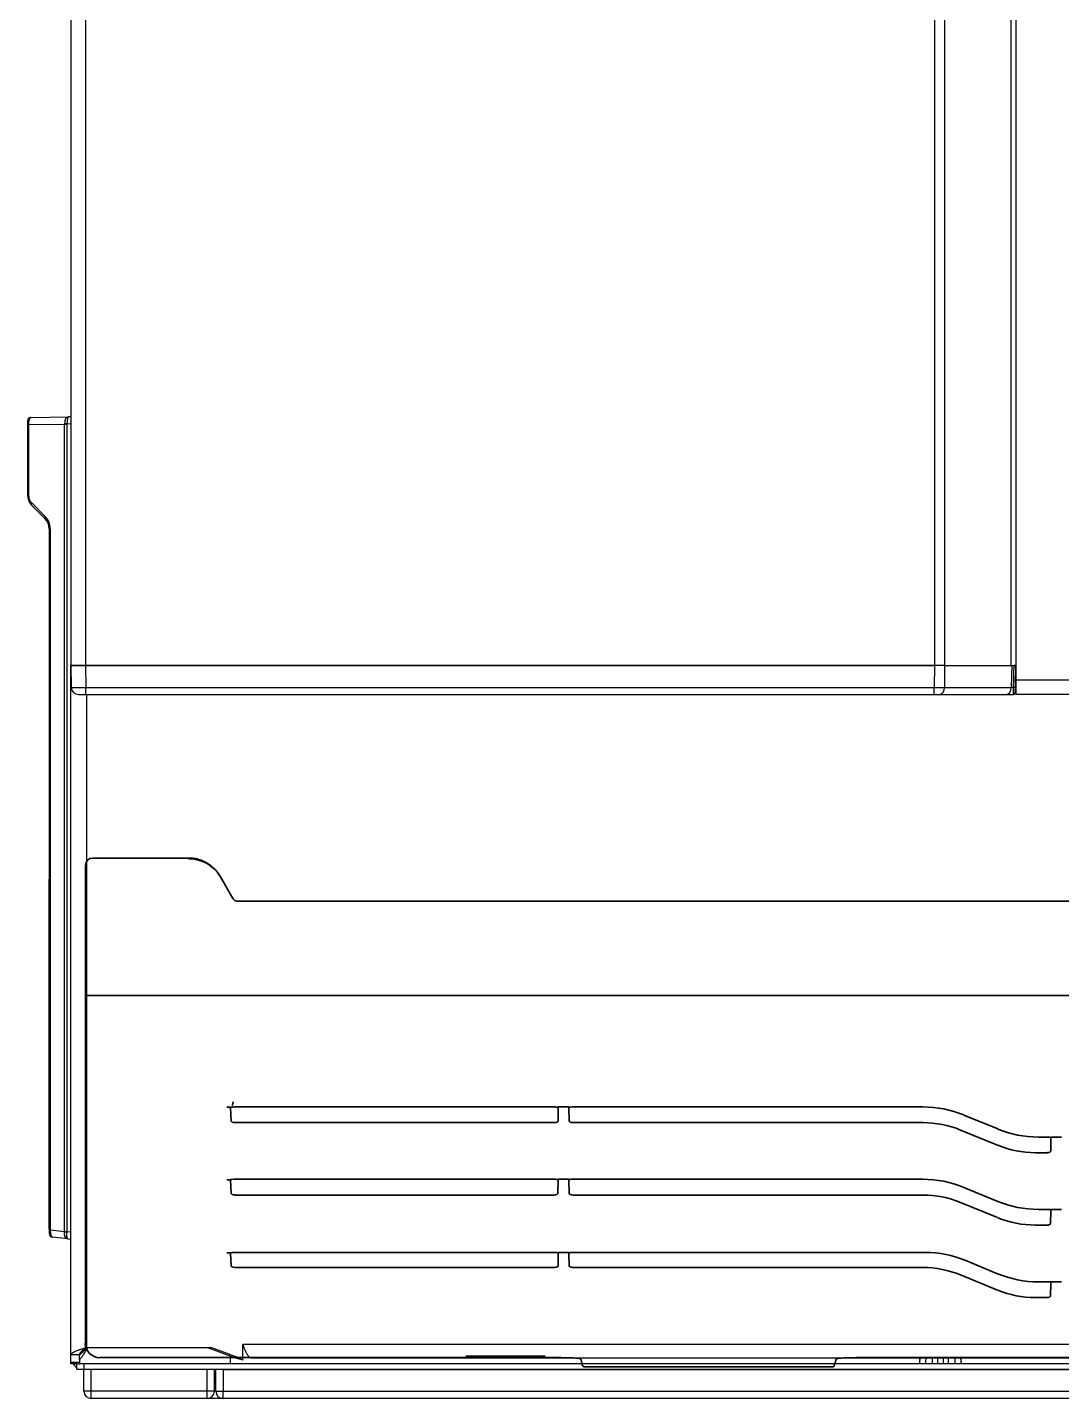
# Model space of a CAD drawing. Header units: millimetres. Extents: x -36 to 4467, y 2 to 3322.
# Drawn here: x 2487.3 to 2630, y 1397.3 to 1586.6 of the extents above; entities that cross this region are included whole.
import ezdxf

# ---------------------------------------------------------------- set-up
doc = ezdxf.new("R2010")
doc.units = ezdxf.units.MM
doc.layers.add('1', color=7, linetype='Continuous', true_color=0xffffff)

# ---------------------------------------------------------------- blocks, each defined once
blk = doc.blocks.new('A$C651F1E96')
at = {"layer": '1', "color": 7, "linetype": 'Continuous', "lineweight": 35}
for p, q in [((-283.68, 68.96), (-297, 68.96)), ((-298, 67.96), (-298, 2)), ((-279.44, 66.5), (-279.37, 66.38)), ((-279.37, 66.38), (-277.64, 63.38)), ((-276.85, 63), (-276.51, 63)), ((-276.51, 63), (-230.44, 63)), ((-230.03, 63), (-230.44, 63)), ((-215.97, 63), (-230.03, 63)), ((-215.56, 63), (-215.97, 63)), ((-215.56, 63), (-80.44, 63)), ((-298, 50), (-295.97, 50)), ((-295.97, 50), (-290.15, 50)), ((-290.15, 50), (-281.68, 50)), ((-281.68, 50), (281.68, 50)), ((-277.97, 34.56), (-277.97, 34.61)), ((-277.97, 34.51), (-277.97, 34.56)), ((-277.97, 34.51), (-277.87, 32.67)), ((-233.23, 34.61), (-277.51, 34.61)), ((-232.74, 34.48), (-232.76, 32.68)), ((-232.74, 34.61), (-232.74, 34.54)), ((-231.26, 34.61), (-232.74, 34.61)), ((-231.26, 34.61), (-231.26, 34.54)), ((-231.26, 34.48), (-231.24, 32.68)), ((-182.4, 34.61), (-230.77, 34.61)), ((-277.37, 32.45), (-233.28, 32.45)), ((-230.72, 32.45), (-182.38, 32.45)), ((-172.08, 31.57), (-176.78, 33.5)), ((-177.21, 31.43), (-172.09, 29.33)), ((-165.23, 30.46), (-166.46, 30.46)), ((-164.74, 30.32), (-164.76, 28.53)), ((-164.74, 30.46), (-164.74, 30.39)), ((-163.26, 30.46), (-164.74, 30.46)), ((-166.92, 28.3), (-165.28, 28.3)), ((-277.96, 24.58), (-277.97, 24.62)), ((-233.22, 24.62), (-277.52, 24.62)), ((-232.73, 24.62), (-232.74, 24.56)), ((-231.28, 24.62), (-232.73, 24.62)), ((-231.27, 24.62), (-231.26, 24.56)), ((-182.4, 24.62), (-230.78, 24.62)), ((-277.96, 24.53), (-277.96, 24.58)), ((-277.96, 24.53), (-277.87, 22.68)), ((-232.73, 24.49), (-232.79, 22.69)), ((-231.21, 22.69), (-231.27, 24.49)), ((-172.08, 21.58), (-176.78, 23.51)), ((-277.37, 22.45), (-233.3, 22.45)), ((-230.7, 22.45), (-182.38, 22.45)), ((-177.21, 21.43), (-172.09, 19.33)), ((-165.22, 20.47), (-166.46, 20.47)), ((-164.73, 20.33), (-164.79, 18.54)), ((-164.74, 20.4), (-164.73, 20.47)), ((-163.28, 20.47), (-164.73, 20.47)), ((-166.92, 18.3), (-165.3, 18.3)), ((-277.96, 14.48), (-277.97, 14.52)), ((-277.96, 14.43), (-277.96, 14.48)), ((-277.96, 14.43), (-277.87, 12.68)), ((-233.22, 14.52), (-277.52, 14.52)), ((-232.73, 14.39), (-232.76, 12.69)), ((-232.73, 14.52), (-232.73, 14.46)), ((-231.27, 14.52), (-232.73, 14.52)), ((-231.27, 14.52), (-231.27, 14.46)), ((-231.27, 14.39), (-231.24, 12.69)), ((-182.12, 14.52), (-230.78, 14.52)), ((-172.09, 11.59), (-176.48, 13.4)), ((-277.37, 12.45), (-233.27, 12.45)), ((-230.73, 12.45), (-182.38, 12.45)), ((-177.21, 11.43), (-172.09, 9.33)), ((-165.22, 10.47), (-166.45, 10.47)), ((-164.73, 10.33), (-164.79, 8.54)), ((-164.74, 10.4), (-164.73, 10.47)), ((-163.28, 10.47), (-164.73, 10.47)), ((-166.92, 8.3), (-165.3, 8.3)), ((-232.93, 0), (-296, 0)), ((-245.45, 0.19), (-245.45, 0.19)), ((-245, 0.2), (-235, 0.2)), ((-245, 0.2), (-245, 0.2)), ((191.07, 0), (-191.07, 0)), ((-229.7, -0.14), (-229.97, -0.09)), ((-229.26, -1.25), (-194.74, -1.25)), ((-194.3, -0.14), (-194.03, -0.09))]:
    blk.add_line(p, q, dxfattribs=at)
blk.add_arc((-276.85, 64), 1, 210, 270, dxfattribs=at)
for centre, major_axis, ratio, start_param, end_param in [((-296.96, 67.96), (-0.963, 0.399), 0.951833, 5.087939, 6.657521), ((-283.7, 63.87), (-1.67, 4.72), 0.998432, 4.896226, 5.943775), ((-297.97, 67.96), (0, 1), 0.03492, 1.534675, 1.570797), ((-283.77, 64), (-2.5, 4.33), 0.999188, 4.712389, 5.104893), ((-277.51, 34.52), (0.5, 0), 0.176327, 1.570796, 2.738186), ((-233.23, 34.52), (0.5, 0), 0.176327, 0.226155, 1.570796), ((-233.23, 46.85), (-0.5, 12.68), 0.000687, 3.363459, 3.38527), ((-230.77, 34.52), (0.5, 0), 0.176327, 1.570796, 2.915438), ((-230.77, 46.85), (0.5, 12.68), 0.000687, 2.897915, 2.919726), ((-182.48, 19.38), (-2.65, -15.01), 0.984346, 2.92914, 3.313447), ((-277.38, 32.68), (-0.495, 0.004), 0.445837, 0.027339, 1.59033), ((-233.29, 33.01), (-0.041, 0.558), 0.893933, 3.075234, 3.186834), ((-233.26, 32.68), (0.501, 0.007), 0.445019, 4.784381, 6.270987), ((-230.74, 32.68), (-0.501, 0.007), 0.445019, 0.012199, 1.498805), ((-230.71, 33.01), (-0.041, -0.558), 0.893933, 6.237944, 6.349544), ((-182.38, 15.68), (0, 16.77), 0.894427, 5.93161, 6.283185), ((-166.38, 45.69), (2.65, 15.01), 0.984346, 2.92914, 3.313447), ((-165.23, 30.37), (0.5, 0), 0.176327, 0.226155, 1.570796), ((-165.23, 42.7), (-0.5, 12.69), 0.000687, 3.363397, 3.385201), ((-166.92, 45.07), (0, -16.77), 0.894427, 5.93161, 6.283185), ((-165.26, 28.52), (0.501, 0.007), 0.445019, 4.784381, 6.270987), ((-165.29, 28.86), (0.041, -0.558), 0.893933, 6.216826, 6.328427), ((-277.52, 24.54), (0.5, 0), 0.176327, 1.570796, 2.659569), ((-233.22, 24.54), (0.5, 0), 0.176327, 0.24076, 1.570796), ((-230.78, 24.54), (0.5, 0), 0.176327, 1.570796, 2.900833), ((-182.48, 9.39), (-2.65, -15.01), 0.984346, 2.92914, 3.313447), ((-233.25, 54.23), (-0.52, 30.64), 0.000292, 3.38423, 3.39387), ((-230.78, 52.51), (0.49, 28.92), 0.0003, 2.882005, 2.891935), ((-277.38, 22.69), (-0.495, 0.004), 0.469143, 0.02683, 1.589821), ((-233.29, 22.69), (0.5, 0.007), 0.468912, 4.684052, 6.262339), ((-230.71, 22.69), (-0.5, 0.007), 0.468912, 0.020846, 1.599133), ((-182.38, 5.68), (0, 16.77), 0.894427, 5.93161, 6.283185), ((-166.38, 35.7), (2.65, 15.01), 0.984346, 2.92914, 3.313447), ((-166.92, 35.07), (0, -16.77), 0.894427, 5.93161, 6.283185), ((-165.22, 20.38), (0.5, 0), 0.176327, 0.24076, 1.570796), ((-165.22, 48.56), (-0.5, 29.13), 0.000299, 3.390368, 3.400262), ((-165.29, 18.53), (0.5, 0.007), 0.468912, 4.684052, 6.262339), ((-277.52, 14.44), (0.5, 0), 0.176327, 1.570796, 2.659569), ((-233.22, 14.44), (0.5, 0), 0.176327, 0.22856, 1.570796), ((-233.22, 28.21), (-0.5, 14.18), 0.000615, 3.366945, 3.387683), ((-230.78, 14.44), (0.5, 0), 0.176327, 1.570796, 2.913033), ((-230.78, 28.24), (0.5, 14.21), 0.000614, 2.895712, 2.916432), ((-182.2, -0.71), (-2.65, -15.01), 0.984346, 2.927598, 3.313447), ((-277.38, 12.68), (-0.495, 0.004), 0.456349, 0.027109, 1.590101), ((-233.28, 13.01), (-0.039, 0.558), 0.893987, 3.078948, 3.191982), ((-233.26, 12.68), (0.501, 0.007), 0.455625, 4.788719, 6.270167), ((-230.74, 12.68), (-0.501, 0.007), 0.455625, 0.013018, 1.494467), ((-230.72, 13.01), (0.039, 0.558), 0.893987, 3.091203, 3.204237), ((-182.38, -4.32), (0, 16.77), 0.894427, 5.93161, 6.283185), ((-166.37, 25.7), (2.65, 15.01), 0.984346, 2.927598, 3.313447), ((-165.22, 10.38), (0.5, 0), 0.176327, 0.24076, 1.570796), ((-165.22, 38.56), (-0.5, 29.13), 0.000299, 3.390375, 3.400269), ((-166.92, 25.07), (0, -16.77), 0.894427, 5.93161, 6.283185), ((-165.29, 8.53), (0.5, 0.007), 0.468912, 4.684052, 6.262339), ((-296, 2), (1.42, 1.42), 0.998783, 2.356803, 3.926382), ((-245, 0.18), (0.5, 0), 0.034921, 1.570796, 2.788262), ((-235, 0.18), (0.5, 0), 0.034921, 0.836277, 1.570796), ((-232.93, -0.1), (3, 0), 0.034921, 0.174532, 1.570796), ((-191.07, -0.1), (3, 0), 0.034921, 1.570796, 2.967061), ((-229.72, -2.14), (0, 2), 0.176327, 5.463617, 6.248279), ((-229.26, 0.25), (0, 1.5), 0.176327, 2.322024, 3.141583), ((-194.74, 0.25), (0, 1.5), 0.176327, 3.141603, 3.961161), ((-194.28, -2.14), (0, 2), 0.176327, 0.034907, 0.819569)]:
    blk.add_ellipse(centre, major_axis=major_axis, ratio=ratio, start_param=start_param, end_param=end_param, dxfattribs=at)
for points, knots in [([(-280.73, 67.96), (-280.79, 68.01), (-280.84, 68.05), (-280.96, 68.13), (-281.02, 68.17), (-281.2, 68.29), (-281.32, 68.36), (-281.48, 68.44), (-281.51, 68.45), (-281.57, 68.48), (-281.66, 68.53), (-281.76, 68.57), (-281.95, 68.65), (-282.07, 68.69), (-282.33, 68.78), (-282.45, 68.81), (-282.65, 68.86), (-282.71, 68.87), (-282.81, 68.89), (-282.84, 68.89), (-282.91, 68.9), (-282.94, 68.91), (-283.1, 68.93), (-283.23, 68.95), (-283.43, 68.96), (-283.53, 68.96), (-283.64, 68.96), (-283.69, 68.96), (-283.72, 68.96), (-283.74, 68.96), (-283.75, 68.96)], [0, 0, 0, 0, 0.0625, 0.0625, 0.125, 0.125, 0.25, 0.25, 0.28125, 0.28125, 0.3125, 0.375, 0.375, 0.5, 0.5, 0.625, 0.625, 0.6875, 0.6875, 0.71875, 0.71875, 0.75, 0.75, 0.875, 0.875, 0.9375, 0.96875, 0.984375, 0.984375, 1, 1, 1, 1]), ([(-278.49, 34.57), (-278.45, 34.57), (-278.42, 34.57), (-278.36, 34.57), (-278.33, 34.57), (-278.27, 34.57), (-278.24, 34.57), (-278.19, 34.57), (-278.16, 34.57), (-278.12, 34.57), (-278.1, 34.57), (-278.06, 34.57), (-278.04, 34.57), (-278.02, 34.57), (-278.01, 34.57), (-278, 34.57), (-277.99, 34.57), (-277.99, 34.57)], [0, 0, 0, 0, 0.125, 0.125, 0.25, 0.25, 0.375, 0.375, 0.5, 0.5, 0.625, 0.625, 0.75, 0.75, 0.875, 0.875, 1, 1, 1, 1]), ([(-277.61, 35.3), (-277.62, 35.24), (-277.63, 35.18), (-277.65, 35.07), (-277.67, 35.02), (-277.69, 34.93), (-277.7, 34.89), (-277.73, 34.83), (-277.74, 34.81), (-277.75, 34.8)], [0, 0, 0, 0, 0.25, 0.25, 0.5, 0.5, 0.75, 0.75, 1, 1, 1, 1]), ([(-278.49, 24.57), (-278.45, 24.57), (-278.42, 24.57), (-278.36, 24.57), (-278.33, 24.57), (-278.27, 24.57), (-278.24, 24.57), (-278.19, 24.57), (-278.16, 24.57), (-278.12, 24.57), (-278.1, 24.57), (-278.06, 24.57), (-278.04, 24.57), (-278.02, 24.57), (-278.01, 24.57), (-278, 24.57), (-277.99, 24.57), (-277.99, 24.57)], [0, 0, 0, 0, 0.125, 0.125, 0.25, 0.25, 0.375, 0.375, 0.5, 0.5, 0.625, 0.625, 0.75, 0.75, 0.875, 0.875, 1, 1, 1, 1]), ([(-278.49, 14.47), (-278.45, 14.47), (-278.42, 14.47), (-278.36, 14.47), (-278.33, 14.47), (-278.27, 14.47), (-278.24, 14.47), (-278.19, 14.47), (-278.16, 14.47), (-278.12, 14.47), (-278.1, 14.47), (-278.06, 14.47), (-278.04, 14.47), (-278.02, 14.47), (-278.01, 14.47), (-278, 14.47), (-277.99, 14.47), (-277.99, 14.47)], [0, 0, 0, 0, 0.125, 0.125, 0.25, 0.25, 0.375, 0.375, 0.5, 0.5, 0.625, 0.625, 0.75, 0.75, 0.875, 0.875, 1, 1, 1, 1]), ([(-234.68, 0.2), (-234.67, 0.2), (-234.63, 0.2), (-234.58, 0.19), (-234.55, 0.19), (-234.55, 0.19), (-234.55, 0.19)], [0, 0, 0, 0, 0.040013, 0.551518, 0.889071, 1, 1, 1, 1])]:
    blk.add_open_spline(points, degree=3, knots=knots, dxfattribs=at)
blk = doc.blocks.new('A$C57AA6E76')
blk.add_blockref('A$C651F1E96', (0, -453.05484))

msp = doc.modelspace()

# ---------------------------------------------------------------- linework, layer by layer
for p, q in [((2493.27, 1916.05), (2493.27, 1498.55)), ((2495.27, 1916.05), (2495.27, 1498.55)), ((2612.44, 1856.04), (2612.44, 1498.55)), ((2613.86, 1856.04), (2613.86, 1498.55)), ((2622.98, 1856.04), (2622.98, 1498.55)), ((2623.69, 1856.04), (2623.69, 1498.55)), ((2487.27, 1532.3), (2487.27, 1531.81)), ((2487.27, 1531.81), (2487.27, 1522.08)), ((2487.42, 1531.81), (2487.27, 1531.81)), ((2487.42, 1531.81), (2492.39, 1531.89)), ((2487.42, 1531.81), (2487.42, 1522.08)), ((2487.76, 1532.8), (2492.92, 1532.89)), ((2492.39, 1531.89), (2492.75, 1531.89)), ((2492.39, 1420.41), (2492.39, 1531.89)), ((2493.27, 1531.9), (2492.75, 1531.89)), ((2492.75, 1420.4), (2492.75, 1531.89)), ((2493.27, 1532.9), (2492.92, 1532.89)), ((2487.42, 1522.08), (2487.27, 1522.08)), ((2487.86, 1521.01), (2489.69, 1519.19)), ((2487.86, 1520.66), (2489.69, 1518.83)), ((2490.27, 1517.44), (2490.22, 1420.76)), ((2490.42, 1517.42), (2490.27, 1517.42)), ((2490.27, 1517.42), (2490.27, 1420.58)), ((2490.42, 1517.42), (2490.42, 1420.58)), ((2493.27, 1498.55), (2495.27, 1498.55)), ((2495.27, 1498.55), (2493.27, 1498.55)), ((2493.27, 1498.55), (2493.33, 1495.53)), ((2493.27, 1403.38), (2493.27, 1498.55)), ((2495.27, 1498.55), (2612.44, 1498.55)), ((2612.45, 1498.55), (2495.27, 1498.55)), ((2495.27, 1498.55), (2495.32, 1495.53)), ((2612.45, 1498.55), (2612.43, 1495.53)), ((2613.86, 1498.55), (2612.45, 1498.55)), ((2613.86, 1498.55), (2613.84, 1495.53)), ((2613.86, 1498.55), (2623.03, 1498.55)), ((2623.03, 1498.55), (2623.69, 1498.55)), ((2623.13, 1498.55), (2623.06, 1495.53)), ((2623.62, 1495.54), (2623.67, 1498.55)), ((2623.69, 1498.55), (2623.69, 1496.55)), ((2623.69, 1496.55), (2623.69, 1498.55)), ((2623.69, 1498.55), (2623.69, 1496.55)), ((2495.32, 1494.55), (2495.32, 1495.53)), ((2495.32, 1495.53), (2612.43, 1495.53)), ((2612.43, 1494.55), (2612.43, 1495.53)), ((2613.84, 1495.53), (2623.06, 1495.53)), ((2623.06, 1495.53), (2623.38, 1495.55)), ((2623.69, 1495.84), (2623.69, 1496.55)), ((2623.69, 1496.55), (2623.69, 1494.55)), ((2623.69, 1496.55), (2962.86, 1496.55)), ((2494.33, 1494.55), (2495.32, 1494.55)), ((2495.32, 1494.55), (2612.43, 1494.55)), ((2495.47, 1404.4), (2495.47, 1494.55)), ((2612.43, 1494.55), (2613.13, 1494.55)), ((2613.13, 1494.55), (2622.35, 1494.55)), ((2622.35, 1494.55), (2623.36, 1494.55)), ((2962.86, 1494.55), (2623.69, 1494.55)), ((2490.22, 1420.76), (2490.28, 1420.81)), ((2490.22, 1420.76), (2490.27, 1420.76)), ((2490.42, 1420.58), (2490.27, 1420.58)), ((2490.27, 1420.58), (2490.27, 1420.12)), ((2492.39, 1420.38), (2490.42, 1420.58)), ((2492.75, 1420.41), (2493.27, 1420.36)), ((2492.84, 1419.4), (2490.72, 1419.62)), ((2492.84, 1419.4), (2493.27, 1419.35)), ((2517.02, 1404.79), (2517.02, 1404.79)), ((3069.52, 1404.79), (2517.02, 1404.79)), ((2517.02, 1402.65), (2517.02, 1404.79)), ((2493.27, 1402.37), (2493.27, 1403.38)), ((2494.47, 1402.71), (2494.47, 1402.15)), ((2495.07, 1404.15), (2495.27, 1404.15)), ((2512.17, 1404.35), (2495.52, 1404.35)), ((2515.75, 1403.04), (2512.17, 1404.35)), ((2512.73, 1404.35), (2512.17, 1404.35)), ((2516.31, 1403.04), (2512.73, 1404.35)), ((2515.27, 1403.22), (2515.27, 1402.15)), ((2515.75, 1403.04), (2516.31, 1403.04)), ((2517.2, 1404.35), (2517.02, 1404.35)), ((2518.12, 1402.99), (3068.43, 1402.99)), ((2610.44, 1402.99), (2610.38, 1402.15)), ((2616.17, 1402.15), (2616.11, 1402.99)), ((2493.27, 1402.15), (2493.27, 1402.37)), ((2493.27, 1402.37), (2494.47, 1402.37)), ((2494.07, 1402.15), (2493.27, 1402.15)), ((2494.07, 1402.15), (2494.47, 1402.15)), ((2494.07, 1401.35), (2494.07, 1402.15)), ((2495.07, 1401.35), (2494.07, 1401.35)), ((2494.47, 1402.37), (2494.47, 1402.15)), ((2515.27, 1402.15), (2494.47, 1402.15)), ((3091.47, 1402.15), (2495.07, 1402.15)), ((2495.07, 1402.15), (2495.07, 1401.35)), ((2495.07, 1398.35), (2495.07, 1401.35)), ((3091.47, 1401.35), (2495.07, 1401.35)), ((2512.07, 1401.35), (2496.07, 1401.35)), ((2496.07, 1398.35), (2496.07, 1401.35)), ((2512.07, 1398.35), (2512.07, 1401.35)), ((2513.07, 1398.35), (2513.07, 1401.35)), ((2513.27, 1398.35), (2513.27, 1401.35)), ((2514.27, 1401.35), (3072.27, 1401.35)), ((2514.27, 1401.35), (2514.27, 1398.35)), ((2496.07, 1398.35), (2495.07, 1398.35)), ((2512.07, 1398.35), (2496.07, 1398.35)), ((2496.07, 1397.35), (2496.07, 1398.35)), ((2512.07, 1397.35), (2496.07, 1397.35)), ((2512.07, 1397.35), (2512.07, 1398.35)), ((2513.07, 1398.35), (2512.07, 1398.35)), ((2514.27, 1397.35), (2512.07, 1397.35)), ((2513.27, 1398.35), (2513.07, 1398.35)), ((2513.27, 1398.35), (2514.27, 1398.35)), ((2514.27, 1398.35), (3072.27, 1398.35)), ((2514.27, 1397.35), (2514.27, 1398.35)), ((3072.27, 1397.35), (2514.27, 1397.35))]:
    msp.add_line(p, q)
for centre, radius, start, end in [((2487.77, 1532.3), 0.5, 91, 180), ((2489.27, 1522.08), 2, 180, 225), ((2488.92, 1522.08), 1.5, 180, 225), ((2487.92, 1517.42), 2.5, 0, 45), ((2488.27, 1517.42), 2, 0, 45), ((2494.33, 1495.55), 1, 181, 270), ((2623.36, 1494.8), 0.25, 270, 359), ((2490.77, 1420.12), 0.5, 180, 264), ((2495.47, 1404.35), 0.05, 0, 90), ((2495.07, 1403.15), 1.8, 213.7501, 236.2501), ((2496.07, 1398.35), 1, 180, 270), ((2512.07, 1398.35), 1, 270, 0), ((2514.27, 1398.35), 1, 180, 270)]:
    msp.add_arc(centre, radius, start, end)
for centre, major_axis, ratio, start_param, end_param in [((2487.77, 1531.8), (-0.01, 1), 0.353496, 0.003526, 1.561981), ((2492.94, 1531.89), (-0.017, 1), 0.556983, 0, 1.558455), ((2492.74, 1531.89), (-0.5, -0.006), 0.01243, 4.695002, 5.49771), ((2491.89, 1531.88), (0.184, 0.466), 0.975682, 5.097354, 5.110006), ((2492.94, 1531.89), (-0.017, 1), 0.194732, 0, 1.558455), ((2492.25, 1531.88), (-0.006, 1), 0.500159, 4.717805, 4.730453), ((2488.21, 1521.01), (0.354, 0.354), 0.57735, 2.094395, 3.141593), ((2490.04, 1519.19), (0.354, 0.354), 0.57735, 2.094395, 3.141593), ((2495.33, 1495.55), (2, 0.02), 0.008724, 3.141669, 4.712161), ((2612.43, 1495.55), (-2, 0.01), 0.008726, 1.570891, 2.356163), ((2613.13, 1495.55), (0, -1), 0.707107, 0, 1.553343), ((2622.35, 1495.55), (0, -1), 0.707107, 0, 1.553343), ((2623.37, 1495.55), (0.25, -0.004), 0.000382, 4.765163, 6.283185), ((2490.77, 1420.62), (0.04, 1), 0.351473, 1.623696, 3.120512), ((2492.38, 1420.39), (0, -0.0162), 0.707107, 0.233097, 3.080268), ((2492.74, 1420.39), (-0.5, 0.046), 0.101355, 0.798512, 1.586555)]:
    msp.add_ellipse(centre, major_axis=major_axis, ratio=ratio, start_param=start_param, end_param=end_param)
for points, degree in [([(2623.38, 1495.55), (2623.4, 1496.55), (2623.43, 1497.55), (2623.45, 1498.55)], 3), ([(2494.47, 1403.38), (2493.27, 1403.38)], 1), ([(2494.47, 1402.71), (2494.47, 1403.35)], 1), ([(2495.51, 1404.32), (2495.41, 1404.25), (2495.32, 1404.17), (2495.23, 1404.1)], 3), ([(2495.43, 1404.39), (2495.45, 1404.4), (2495.46, 1404.4), (2495.47, 1404.4)], 3), ([(2495.45, 1404.39), (2495.43, 1404.39)], 1), ([(2495.51, 1404.32), (2495.51, 1404.29)], 1), ([(2610.41, 1402.15), (2610.43, 1402.43), (2610.45, 1402.71), (2610.47, 1402.99)], 3), ([(2611.26, 1402.99), (2611.24, 1402.71), (2611.22, 1402.43), (2611.2, 1402.15)], 3), ([(2612.17, 1402.15), (2612.17, 1402.43), (2612.17, 1402.71), (2612.17, 1402.99)], 3), ([(2612.86, 1402.99), (2612.86, 1402.71), (2612.86, 1402.43), (2612.86, 1402.15)], 3), ([(2613.69, 1402.15), (2613.69, 1402.43), (2613.69, 1402.71), (2613.69, 1402.99)], 3), ([(2614.37, 1402.99), (2614.37, 1402.71), (2614.37, 1402.43), (2614.37, 1402.15)], 3), ([(2615.34, 1402.15), (2615.32, 1402.43), (2615.3, 1402.71), (2615.28, 1402.99)], 3), ([(2616.08, 1402.99), (2616.1, 1402.71), (2616.12, 1402.43), (2616.14, 1402.15)], 3)]:
    msp.add_open_spline(points, degree=degree)
for points, knots in [([(2623.67, 1498.55), (2623.67, 1498.55), (2623.67, 1498.55), (2623.67, 1498.55), (2623.67, 1498.55), (2623.66, 1498.55), (2623.66, 1498.55), (2623.65, 1498.55), (2623.64, 1498.55), (2623.63, 1498.55), (2623.63, 1498.55), (2623.62, 1498.55), (2623.61, 1498.55), (2623.6, 1498.55), (2623.59, 1498.55), (2623.56, 1498.55), (2623.55, 1498.55), (2623.52, 1498.55), (2623.51, 1498.55), (2623.48, 1498.55), (2623.47, 1498.55), (2623.45, 1498.55)], [0, 0, 0, 0, 0.115335, 0.115335, 0.178526, 0.178526, 0.241716, 0.241716, 0.368097, 0.368097, 0.431287, 0.431287, 0.494477, 0.494477, 0.620858, 0.620858, 0.747239, 0.747239, 0.873619, 0.873619, 1, 1, 1, 1]), ([(2623.36, 1494.55), (2623.36, 1494.55), (2623.36, 1494.55), (2623.36, 1494.55), (2623.36, 1494.56), (2623.36, 1494.56), (2623.36, 1494.56), (2623.36, 1494.58), (2623.36, 1494.6), (2623.36, 1494.63), (2623.36, 1494.64), (2623.36, 1494.65), (2623.36, 1494.66), (2623.36, 1494.68), (2623.37, 1494.7), (2623.37, 1494.73), (2623.37, 1494.75), (2623.37, 1494.8), (2623.37, 1494.82), (2623.37, 1494.89), (2623.37, 1494.94), (2623.37, 1495), (2623.37, 1495.02), (2623.38, 1495.05), (2623.38, 1495.09), (2623.38, 1495.16), (2623.38, 1495.22), (2623.38, 1495.27), (2623.38, 1495.29), (2623.38, 1495.32), (2623.38, 1495.33), (2623.38, 1495.41), (2623.38, 1495.48), (2623.38, 1495.55)], [0, 0, 0, 0, 0.0625, 0.0625, 0.09375, 0.09375, 0.125, 0.125, 0.25, 0.25, 0.28125, 0.28125, 0.3125, 0.3125, 0.375, 0.375, 0.4375, 0.4375, 0.5, 0.5, 0.625, 0.625, 0.65625, 0.65625, 0.6875, 0.75, 0.8125, 0.8125, 0.84375, 0.84375, 0.875, 0.875, 1, 1, 1, 1]), ([(2623.61, 1494.79), (2623.61, 1494.79), (2623.61, 1494.79), (2623.61, 1494.8), (2623.61, 1494.8), (2623.61, 1494.82), (2623.61, 1494.83), (2623.61, 1494.85), (2623.61, 1494.86), (2623.61, 1494.87), (2623.61, 1494.88), (2623.61, 1494.89), (2623.61, 1494.91), (2623.61, 1494.93), (2623.61, 1494.95), (2623.61, 1494.98), (2623.61, 1495), (2623.61, 1495.05), (2623.61, 1495.08), (2623.61, 1495.14), (2623.61, 1495.15), (2623.61, 1495.17), (2623.61, 1495.2), (2623.62, 1495.25), (2623.62, 1495.3), (2623.62, 1495.34), (2623.62, 1495.35), (2623.62, 1495.37), (2623.62, 1495.38), (2623.62, 1495.44), (2623.62, 1495.49), (2623.62, 1495.54)], [0, 0, 0, 0, 0.057558, 0.057558, 0.120387, 0.120387, 0.246046, 0.246046, 0.277461, 0.277461, 0.308876, 0.308876, 0.371705, 0.371705, 0.434535, 0.434535, 0.497364, 0.497364, 0.623023, 0.623023, 0.654438, 0.654438, 0.685853, 0.748682, 0.811512, 0.811512, 0.842926, 0.842926, 0.874341, 0.874341, 1, 1, 1, 1]), ([(2492.84, 1419.4), (2492.83, 1419.4), (2492.83, 1419.4), (2492.82, 1419.4), (2492.81, 1419.4), (2492.8, 1419.4), (2492.79, 1419.41), (2492.79, 1419.41), (2492.78, 1419.41), (2492.77, 1419.41), (2492.76, 1419.42), (2492.75, 1419.42), (2492.74, 1419.42), (2492.74, 1419.43), (2492.73, 1419.43), (2492.72, 1419.43), (2492.71, 1419.44), (2492.7, 1419.44), (2492.7, 1419.45), (2492.69, 1419.45), (2492.68, 1419.46), (2492.67, 1419.46), (2492.67, 1419.47), (2492.66, 1419.47), (2492.65, 1419.48), (2492.64, 1419.49), (2492.64, 1419.49), (2492.63, 1419.5), (2492.62, 1419.5), (2492.62, 1419.51), (2492.61, 1419.52), (2492.6, 1419.53), (2492.6, 1419.53), (2492.59, 1419.54), (2492.58, 1419.55), (2492.58, 1419.55), (2492.57, 1419.56), (2492.57, 1419.57), (2492.56, 1419.58), (2492.55, 1419.59), (2492.55, 1419.59), (2492.54, 1419.6), (2492.54, 1419.61), (2492.53, 1419.62), (2492.53, 1419.63), (2492.52, 1419.64), (2492.52, 1419.64), (2492.51, 1419.65), (2492.51, 1419.66), (2492.5, 1419.67), (2492.5, 1419.68), (2492.49, 1419.69), (2492.49, 1419.7), (2492.48, 1419.71), (2492.48, 1419.72), (2492.48, 1419.73), (2492.47, 1419.74), (2492.47, 1419.75), (2492.46, 1419.76), (2492.46, 1419.77), (2492.46, 1419.78), (2492.45, 1419.79), (2492.45, 1419.8), (2492.45, 1419.81), (2492.44, 1419.82), (2492.44, 1419.83), (2492.44, 1419.84), (2492.43, 1419.85), (2492.43, 1419.86), (2492.43, 1419.87), (2492.42, 1419.88), (2492.42, 1419.89), (2492.42, 1419.9), (2492.42, 1419.91), (2492.41, 1419.92), (2492.41, 1419.93), (2492.41, 1419.94), (2492.41, 1419.95), (2492.41, 1419.96), (2492.4, 1419.97), (2492.4, 1419.98), (2492.4, 1419.99), (2492.4, 1420), (2492.4, 1420.01), (2492.4, 1420.02), (2492.39, 1420.03), (2492.39, 1420.04), (2492.39, 1420.05), (2492.39, 1420.06), (2492.39, 1420.07), (2492.39, 1420.08), (2492.39, 1420.09), (2492.39, 1420.1), (2492.39, 1420.11), (2492.38, 1420.12), (2492.38, 1420.14), (2492.38, 1420.15), (2492.38, 1420.16), (2492.38, 1420.17), (2492.38, 1420.18), (2492.38, 1420.19), (2492.38, 1420.2), (2492.38, 1420.21), (2492.38, 1420.22), (2492.38, 1420.23), (2492.38, 1420.24), (2492.38, 1420.24), (2492.38, 1420.25), (2492.38, 1420.26), (2492.38, 1420.27), (2492.38, 1420.28), (2492.38, 1420.29), (2492.38, 1420.3), (2492.38, 1420.31), (2492.38, 1420.32), (2492.38, 1420.33), (2492.38, 1420.34), (2492.38, 1420.35), (2492.38, 1420.36), (2492.38, 1420.37), (2492.38, 1420.37), (2492.38, 1420.38)], [0, 0, 0, 0, 0.010823, 0.021605, 0.032345, 0.043044, 0.053701, 0.064317, 0.074891, 0.085423, 0.095915, 0.106364, 0.116773, 0.127139, 0.137465, 0.147749, 0.157991, 0.168192, 0.178352, 0.18847, 0.198547, 0.208583, 0.218577, 0.22853, 0.238442, 0.248312, 0.258141, 0.267929, 0.277675, 0.28738, 0.297044, 0.306667, 0.316248, 0.325788, 0.335287, 0.344745, 0.354162, 0.363537, 0.372871, 0.382164, 0.391416, 0.400627, 0.409797, 0.418925, 0.428013, 0.437059, 0.446065, 0.455029, 0.463953, 0.472835, 0.481677, 0.490477, 0.499237, 0.507955, 0.516633, 0.52527, 0.533866, 0.542421, 0.550935, 0.559408, 0.567841, 0.576233, 0.584584, 0.592894, 0.601163, 0.609392, 0.61758, 0.625728, 0.633834, 0.641901, 0.649926, 0.657911, 0.665855, 0.673759, 0.681622, 0.689445, 0.697227, 0.704969, 0.712671, 0.720332, 0.727952, 0.735532, 0.743072, 0.750572, 0.758031, 0.76545, 0.772829, 0.780168, 0.787466, 0.794724, 0.801943, 0.809121, 0.816259, 0.823357, 0.830415, 0.837433, 0.844411, 0.851349, 0.858247, 0.865106, 0.871925, 0.878704, 0.885443, 0.892142, 0.898802, 0.905423, 0.912003, 0.918544, 0.925046, 0.931508, 0.937931, 0.944314, 0.950658, 0.956963, 0.963229, 0.969455, 0.975642, 0.98179, 0.987899, 0.993969, 1, 1, 1, 1]), ([(2492.39, 1420.41), (2492.41, 1420.41), (2492.43, 1420.41), (2492.49, 1420.41), (2492.52, 1420.41), (2492.58, 1420.41), (2492.61, 1420.41), (2492.68, 1420.41), (2492.71, 1420.41), (2492.75, 1420.41)], [0, 0, 0, 0, 0.25, 0.25, 0.5, 0.5, 0.75, 0.75, 1, 1, 1, 1]), ([(2492.84, 1419.4), (2492.84, 1419.4), (2492.84, 1419.4), (2492.83, 1419.4), (2492.83, 1419.4), (2492.83, 1419.4), (2492.82, 1419.4), (2492.82, 1419.41), (2492.82, 1419.41), (2492.82, 1419.41), (2492.81, 1419.41), (2492.81, 1419.41), (2492.81, 1419.42), (2492.8, 1419.42), (2492.8, 1419.42), (2492.8, 1419.42), (2492.8, 1419.43), (2492.79, 1419.43), (2492.79, 1419.44), (2492.79, 1419.44), (2492.79, 1419.44), (2492.78, 1419.45), (2492.78, 1419.45), (2492.78, 1419.46), (2492.78, 1419.46), (2492.78, 1419.47), (2492.77, 1419.47), (2492.77, 1419.48), (2492.77, 1419.48), (2492.77, 1419.49), (2492.76, 1419.49), (2492.76, 1419.5), (2492.76, 1419.51), (2492.76, 1419.51), (2492.76, 1419.52), (2492.76, 1419.53), (2492.75, 1419.53), (2492.75, 1419.54), (2492.75, 1419.55), (2492.75, 1419.55), (2492.75, 1419.56), (2492.75, 1419.57), (2492.74, 1419.58), (2492.74, 1419.59), (2492.74, 1419.59), (2492.74, 1419.6), (2492.74, 1419.61), (2492.74, 1419.62), (2492.74, 1419.63), (2492.74, 1419.63), (2492.73, 1419.64), (2492.73, 1419.65), (2492.73, 1419.66), (2492.73, 1419.67), (2492.73, 1419.68), (2492.73, 1419.69), (2492.73, 1419.7), (2492.73, 1419.7), (2492.73, 1419.71), (2492.73, 1419.72), (2492.73, 1419.73), (2492.72, 1419.74), (2492.72, 1419.75), (2492.72, 1419.76), (2492.72, 1419.77), (2492.72, 1419.78), (2492.72, 1419.79), (2492.72, 1419.8), (2492.72, 1419.81), (2492.72, 1419.82), (2492.72, 1419.83), (2492.72, 1419.84), (2492.72, 1419.85), (2492.72, 1419.86), (2492.72, 1419.87), (2492.72, 1419.88), (2492.72, 1419.89), (2492.72, 1419.9), (2492.72, 1419.91), (2492.72, 1419.92), (2492.72, 1419.93), (2492.72, 1419.94), (2492.72, 1419.95), (2492.72, 1419.96), (2492.72, 1419.97), (2492.72, 1419.98), (2492.72, 1419.99), (2492.72, 1420), (2492.72, 1420.01), (2492.72, 1420.02), (2492.72, 1420.03), (2492.72, 1420.04), (2492.72, 1420.05), (2492.72, 1420.06), (2492.72, 1420.07), (2492.72, 1420.08), (2492.72, 1420.09), (2492.73, 1420.11), (2492.73, 1420.12), (2492.73, 1420.13), (2492.73, 1420.14), (2492.73, 1420.15), (2492.73, 1420.16), (2492.73, 1420.17), (2492.73, 1420.18), (2492.73, 1420.19), (2492.73, 1420.2), (2492.73, 1420.21), (2492.73, 1420.22), (2492.73, 1420.23), (2492.73, 1420.24), (2492.73, 1420.25), (2492.74, 1420.26), (2492.74, 1420.27), (2492.74, 1420.28), (2492.74, 1420.29), (2492.74, 1420.3), (2492.74, 1420.31), (2492.74, 1420.32), (2492.74, 1420.33), (2492.74, 1420.34), (2492.74, 1420.34)], [0, 0, 0, 0, 0.010309, 0.020588, 0.030835, 0.041051, 0.051236, 0.061389, 0.07151, 0.0816, 0.091657, 0.101682, 0.111674, 0.121635, 0.131562, 0.141457, 0.151319, 0.161149, 0.170945, 0.180708, 0.190438, 0.200135, 0.209799, 0.219429, 0.229025, 0.238589, 0.248118, 0.257615, 0.267077, 0.276506, 0.285901, 0.295263, 0.304591, 0.313885, 0.323145, 0.332372, 0.341565, 0.350724, 0.35985, 0.368941, 0.377999, 0.387024, 0.396014, 0.404971, 0.413895, 0.422785, 0.431641, 0.440464, 0.449254, 0.45801, 0.466732, 0.475422, 0.484078, 0.492701, 0.501291, 0.509848, 0.518372, 0.526863, 0.535321, 0.543746, 0.552139, 0.560499, 0.568827, 0.577122, 0.585385, 0.593616, 0.601814, 0.609981, 0.618115, 0.626218, 0.634289, 0.642329, 0.650336, 0.658313, 0.666258, 0.674172, 0.682055, 0.689906, 0.697727, 0.705517, 0.713277, 0.721006, 0.728705, 0.736373, 0.744011, 0.751619, 0.759198, 0.766746, 0.774265, 0.781754, 0.789214, 0.796645, 0.804046, 0.811419, 0.818763, 0.826077, 0.833364, 0.840622, 0.847851, 0.855052, 0.862225, 0.869371, 0.876488, 0.883578, 0.89064, 0.897675, 0.904682, 0.911662, 0.918616, 0.925542, 0.932442, 0.939315, 0.946162, 0.952982, 0.959777, 0.966545, 0.973287, 0.980004, 0.986695, 0.99336, 1, 1, 1, 1]), ([(2492.74, 1420.34), (2492.74, 1420.34), (2492.74, 1420.35), (2492.73, 1420.35), (2492.73, 1420.35), (2492.73, 1420.36), (2492.73, 1420.36), (2492.73, 1420.37), (2492.73, 1420.38), (2492.73, 1420.38), (2492.73, 1420.38), (2492.74, 1420.39), (2492.74, 1420.39), (2492.74, 1420.39), (2492.74, 1420.39), (2492.75, 1420.39)], [0, 0, 0, 0, 0.125, 0.125, 0.25, 0.25, 0.5, 0.5, 0.625, 0.625, 0.75, 0.75, 0.875, 0.875, 1, 1, 1, 1]), ([(2518.12, 1402.99), (2518.06, 1402.99), (2517.99, 1403.01), (2517.83, 1403.12), (2517.73, 1403.25), (2517.53, 1403.58), (2517.43, 1403.79), (2517.22, 1404.27), (2517.12, 1404.53), (2517.02, 1404.79)], [0, 0, 0, 0, 0.166553, 0.166553, 0.444369, 0.444369, 0.722184, 0.722184, 1, 1, 1, 1]), ([(2493.27, 1403.38), (2493.27, 1403.43), (2493.29, 1403.47), (2493.33, 1403.53), (2493.34, 1403.55), (2493.38, 1403.58), (2493.39, 1403.59), (2493.4, 1403.61), (2493.41, 1403.61), (2493.42, 1403.63), (2493.43, 1403.63), (2493.49, 1403.68), (2493.56, 1403.72), (2493.67, 1403.78), (2493.72, 1403.8), (2493.78, 1403.83), (2493.81, 1403.85), (2493.85, 1403.87), (2493.88, 1403.88), (2494, 1403.93), (2494.11, 1403.97), (2494.26, 1404.02), (2494.3, 1404.04), (2494.35, 1404.06), (2494.38, 1404.07), (2494.39, 1404.07), (2494.47, 1404.1), (2494.54, 1404.12), (2494.73, 1404.18), (2494.87, 1404.22), (2495.04, 1404.28), (2495.08, 1404.29), (2495.15, 1404.31), (2495.18, 1404.32), (2495.29, 1404.35), (2495.36, 1404.37), (2495.43, 1404.39)], [0, 0, 0, 0, 0.125, 0.125, 0.1875, 0.1875, 0.21875, 0.21875, 0.234375, 0.234375, 0.25, 0.25, 0.375, 0.375, 0.4375, 0.4375, 0.46875, 0.46875, 0.5, 0.5, 0.625, 0.625, 0.65625, 0.671875, 0.671875, 0.6875, 0.6875, 0.75, 0.75, 0.875, 0.875, 0.90625, 0.90625, 0.9375, 0.9375, 1, 1, 1, 1]), ([(2494.47, 1403.38), (2494.47, 1403.43), (2494.48, 1403.47), (2494.5, 1403.55), (2494.52, 1403.59), (2494.55, 1403.65), (2494.56, 1403.66), (2494.57, 1403.68), (2494.59, 1403.71), (2494.62, 1403.74), (2494.67, 1403.8), (2494.71, 1403.84), (2494.77, 1403.9), (2494.78, 1403.91), (2494.81, 1403.93), (2494.82, 1403.94), (2494.85, 1403.97), (2494.88, 1403.99), (2494.96, 1404.06), (2495.02, 1404.1), (2495.09, 1404.15), (2495.11, 1404.16), (2495.14, 1404.18), (2495.15, 1404.19), (2495.2, 1404.22), (2495.23, 1404.24), (2495.32, 1404.31), (2495.39, 1404.35), (2495.45, 1404.39)], [0, 0, 0, 0, 0.125, 0.125, 0.25, 0.25, 0.28125, 0.28125, 0.3125, 0.375, 0.375, 0.5, 0.5, 0.53125, 0.53125, 0.5625, 0.5625, 0.625, 0.625, 0.75, 0.75, 0.78125, 0.78125, 0.8125, 0.8125, 0.875, 0.875, 1, 1, 1, 1]), ([(2495.51, 1404.29), (2495.42, 1404.14), (2495.34, 1403.99), (2495.21, 1403.77), (2495.16, 1403.7), (2495.1, 1403.6), (2495.07, 1403.54), (2495.03, 1403.49), (2495.01, 1403.46), (2495, 1403.44), (2494.9, 1403.29), (2494.82, 1403.16), (2494.65, 1402.92), (2494.56, 1402.81), (2494.47, 1402.71)], [0, 0, 0, 0, 0.25, 0.25, 0.375, 0.375, 0.4375, 0.46875, 0.46875, 0.5, 0.5, 0.75, 0.75, 1, 1, 1, 1]), ([(2494.47, 1403.35), (2494.54, 1403.41), (2494.6, 1403.47), (2494.69, 1403.56), (2494.72, 1403.59), (2494.78, 1403.66), (2494.81, 1403.69), (2494.88, 1403.75), (2494.91, 1403.78), (2494.96, 1403.83), (2494.97, 1403.85), (2495.01, 1403.88), (2495.02, 1403.9), (2495.07, 1403.95), (2495.1, 1403.98), (2495.14, 1404.02), (2495.15, 1404.03), (2495.17, 1404.04), (2495.18, 1404.05), (2495.2, 1404.07), (2495.21, 1404.09), (2495.23, 1404.1)], [0, 0, 0, 0, 0.25, 0.25, 0.375, 0.375, 0.5, 0.5, 0.625, 0.625, 0.6875, 0.6875, 0.75, 0.75, 0.875, 0.875, 0.90625, 0.90625, 0.9375, 0.9375, 1, 1, 1, 1]), ([(2495.45, 1404.39), (2495.46, 1404.39), (2495.46, 1404.39), (2495.47, 1404.4), (2495.47, 1404.4), (2495.47, 1404.4)], [0, 0, 0, 0, 0.5, 0.5, 1, 1, 1, 1]), ([(2495.52, 1404.35), (2495.52, 1404.34), (2495.52, 1404.34), (2495.52, 1404.33), (2495.51, 1404.32), (2495.51, 1404.32)], [0, 0, 0, 0, 0.5, 0.5, 1, 1, 1, 1]), ([(2495.52, 1404.35), (2495.52, 1404.34), (2495.52, 1404.33), (2495.52, 1404.31), (2495.51, 1404.3), (2495.51, 1404.29)], [0, 0, 0, 0, 0.5, 0.5, 1, 1, 1, 1]), ([(2517.02, 1402.65), (2516.9, 1402.68), (2516.78, 1402.71), (2516.55, 1402.78), (2516.44, 1402.81), (2516.22, 1402.88), (2516.12, 1402.91), (2515.92, 1402.98), (2515.83, 1403.01), (2515.75, 1403.04)], [0, 0, 0, 0, 0.25, 0.25, 0.5, 0.5, 0.75, 0.75, 1, 1, 1, 1]), ([(2517.02, 1402.65), (2516.89, 1402.71), (2516.76, 1402.78), (2516.51, 1402.91), (2516.4, 1402.98), (2516.31, 1403.04)], [0, 0, 0, 0, 0.5, 0.5, 1, 1, 1, 1])]:
    msp.add_open_spline(points, degree=3, knots=knots)

# ---------------------------------------------------------------- block references
at = {"lineweight": 18}
msp.add_blockref('A$C57AA6E76', (2793.27, 1856.05), dxfattribs=at)

doc.saveas('drawing.dxf')
